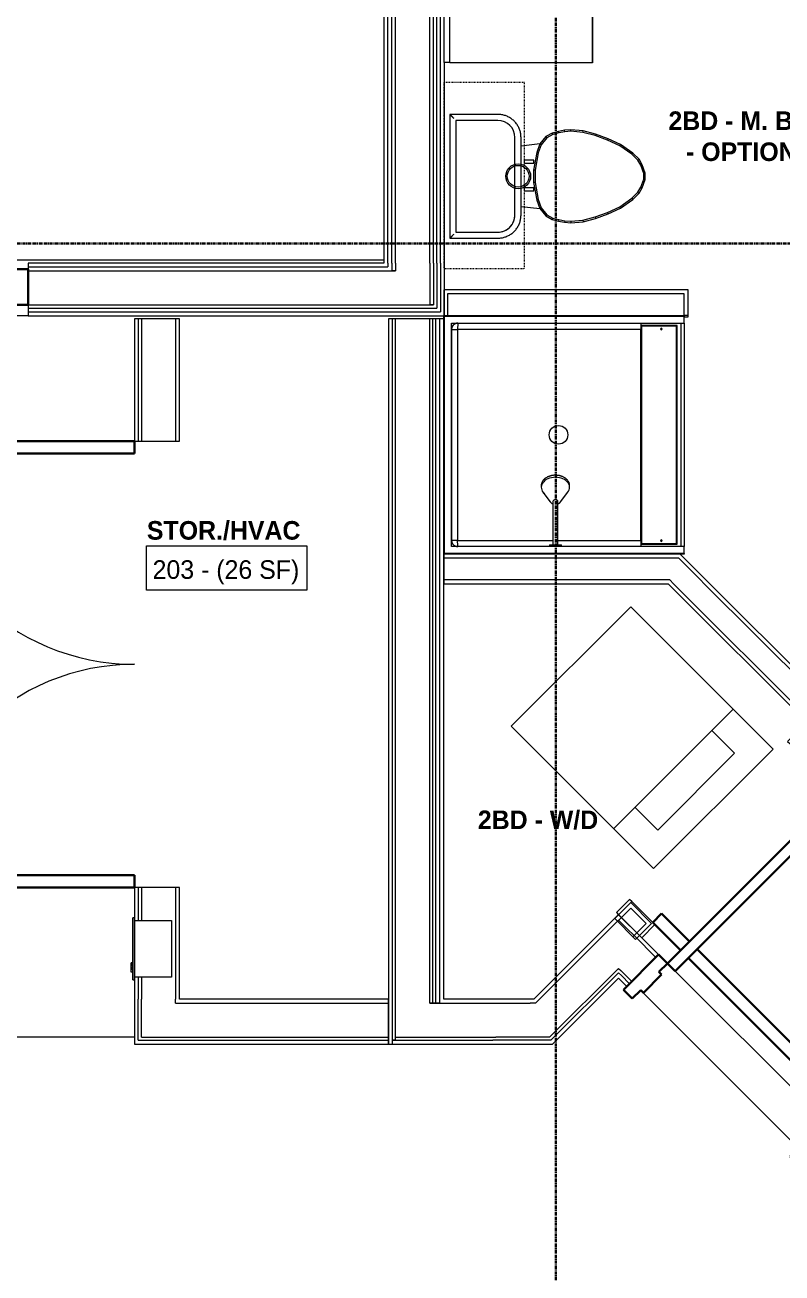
# Model space of a CAD drawing. Header units: inches. Extents: x -4093 to -1777, y 9773 to 12264.
# Drawn here: x -2585.8 to -2463.9, y 11681.2 to 11882.4 of the extents above; entities that cross this region are included whole.
import ezdxf

# ---------------------------------------------------------------- set-up
doc = ezdxf.new("R2010")
doc.units = ezdxf.units.IN
doc.header["$MEASUREMENT"] = 0
doc.linetypes.add('Dash', pattern=[0.25, 0.125, -0.125])
doc.linetypes.add('Grid Line 1_2_', pattern=[0.875, 0.5, -0.125, 0.125, -0.125])
for name, color, linetype, lineweight in [('0-1', 7, 'Continuous', 5), ('0-2', 7, 'Continuous', 9), ('0-3', 8, 'Continuous', 9), ('A-AREA-IDEN', 2, 'Continuous', 9), ('A-DOOR-1', 7, 'Continuous', 9), ('A-DOOR-2', 10, 'Continuous', 30), ('A-DOOR-FRAM-1', 10, 'Continuous', 30), ('A-FLOR-1', 7, 'Continuous', 9), ('A-FLOR-2', 192, 'Continuous', 9), ('A-WALL-1', 7, 'Continuous', 9), ('A-WALL-2', 250, 'Continuous', 18), ('E-FIRE-1', 7, 'Continuous', 9), ('I-WALL-1', 7, 'Continuous', 9), ('P-SANR-FIXT-1', 7, 'Continuous', 9), ('Q-CASE-1', 7, 'Continuous', 9), ('Q-CASE-2', 7, 'Dash', 9), ('S-GRID-1', 1, 'Grid Line 1_2_', 30)]:
    doc.layers.add(name, color=color, linetype=linetype, lineweight=lineweight)
doc.styles.add('Century Gothic', font='ufonts.com_century-gothic.ttf', dxfattribs={"height": 3})
doc.styles.add('Century Gothic_B', font='GOTHICB.TTF', dxfattribs={"height": 3})

# ---------------------------------------------------------------- blocks, each defined once
blk = doc.blocks.new('SWING - SINGLE - FLUSH - SWING - FLUSH - 3-0 x 6-8 - PASSAGE-V81-BACKGROUND - 2ND FLOOR')
at = {"layer": 'A-DOOR-1'}
for p, q in [((-18, 2.87), (-21, 2.87)), ((-21, 2.87), (-21, -2.38)), ((-18, -2.38), (-18, 2.87)), ((21, 2.87), (18, 2.87)), ((18, 2.87), (18, -2.38)), ((21, -2.38), (21, 2.87)), ((-21, -2.38), (-18, -2.38)), ((-18, -2.38), (-21, -2.38)), ((-21, -2.38), (-21, -2.88)), ((-21, -2.88), (-18, -2.88)), ((-18, -2.88), (-18, -2.38)), ((18, -2.38), (21, -2.38)), ((21, -2.38), (18, -2.38)), ((18, -2.38), (18, -2.88)), ((18, -2.88), (21, -2.88)), ((21, -2.88), (21, -2.38))]:
    blk.add_line(p, q, dxfattribs=at)
blk.add_arc((18, 2.37), 36.07, 93.1789, 180, dxfattribs=at)
at = {"layer": 'A-DOOR-2'}
for p, q in [((16, 10.48), (16, 38.39)), ((18, 38.39), (16, 38.39)), ((18, 10.48), (18, 38.39)), ((16, 2.37), (16, 8.73)), ((18, 2.37), (18, 8.73)), ((18, 2.37), (16, 2.37))]:
    blk.add_line(p, q, dxfattribs=at)
blk = doc.blocks.new('Toilet-Domestic-3D - Toilet-Domestic-3D-V44-BACKGROUND - 2ND FLOOR')
at = {"layer": 'P-SANR-FIXT-1'}
for p, q in [((-2.74, 11), (-3.74, 10)), ((-2.59, 10.8), (-3.55, 9.84)), ((-1.87, 11.5), (-2.74, 11)), ((-2.59, 10.8), (-2.74, 11)), ((-1.77, 11.27), (-2.59, 10.8)), ((-0.5, 12), (-1.87, 11.5)), ((-1.77, 11.27), (-1.87, 11.5)), ((-0.46, 11.75), (-1.77, 11.27)), ((-0.46, 11.75), (-0.5, 12)), ((0.5, 12), (-0.5, 12)), ((0.46, 11.75), (-0.46, 11.75)), ((0.46, 11.75), (0.5, 12)), ((1.77, 11.27), (0.46, 11.75)), ((1.87, 11.5), (0.5, 12)), ((1.77, 11.27), (1.87, 11.5)), ((2.59, 10.8), (1.77, 11.27)), ((2.74, 11), (1.87, 11.5)), ((2.59, 10.8), (2.74, 11)), ((3.55, 9.84), (2.59, 10.8)), ((3.74, 10), (2.74, 11)), ((-3.74, 10), (-5.13, 8)), ((-3.55, 9.84), (-4.91, 7.88)), ((-3.55, 9.84), (-3.74, 10)), ((3.55, 9.84), (3.74, 10)), ((4.91, 7.88), (3.55, 9.84)), ((5.13, 8), (3.74, 10)), ((-5.13, 8), (-6.06, 6)), ((-4.91, 7.88), (-5.83, 5.9)), ((-4.91, 7.88), (-5.13, 8)), ((4.91, 7.88), (5.13, 8)), ((5.83, 5.9), (4.91, 7.88)), ((6.06, 6), (5.13, 8)), ((-6.06, 6), (-6.79, 4)), ((-5.83, 5.9), (-6.55, 3.92)), ((-5.83, 5.9), (-6.06, 6)), ((5.83, 5.9), (6.06, 6)), ((6.55, 3.92), (5.83, 5.9)), ((6.79, 4), (6.06, 6)), ((-6.79, 4), (-7.33, 1.99)), ((-6.55, 3.92), (-7.08, 1.95)), ((-6.55, 3.92), (-6.79, 4)), ((6.55, 3.92), (6.79, 4)), ((7.08, 1.95), (6.55, 3.92)), ((7.33, 1.99), (6.79, 4)), ((-7.33, 1.99), (-7.5, 0)), ((-7.08, 1.95), (-7.33, 1.99)), ((-7.08, 1.95), (-7.25, 0)), ((7.08, 1.95), (7.33, 1.99)), ((7.25, 0), (7.08, 1.95)), ((7.5, 0), (7.33, 1.99)), ((-7.25, 0), (-7.5, 0)), ((-7.5, 0), (-7.41, -1)), ((-7.16, -0.96), (-7.41, -1)), ((-7.41, -1), (-7.24, -2)), ((-7.25, 0), (-7.16, -0.96)), ((-6.99, -1.95), (-7.24, -2)), ((-7.24, -2), (-6.97, -3)), ((-7.16, -0.96), (-6.99, -1.95)), ((-6.99, -1.95), (-6.73, -2.9)), ((6.73, -2.9), (6.99, -1.95)), ((6.97, -3), (7.24, -2)), ((6.99, -1.95), (7.16, -0.96)), ((6.99, -1.95), (7.24, -2)), ((7.16, -0.96), (7.25, 0)), ((7.16, -0.96), (7.41, -1)), ((7.24, -2), (7.41, -1)), ((7.25, 0), (7.5, 0)), ((7.41, -1), (7.5, 0)), ((-6.73, -2.9), (-6.97, -3)), ((-6.97, -3), (-6.4, -4)), ((-6.73, -2.9), (-6.21, -3.84)), ((-6.4, -4), (-6.21, -3.84)), ((-6.4, -4), (-5.21, -5)), ((-6.21, -3.84), (-5.08, -4.78)), ((5.08, -4.78), (6.21, -3.84)), ((5.21, -5), (6.4, -4)), ((6.21, -3.84), (6.73, -2.9)), ((6.21, -3.84), (6.4, -4)), ((6.4, -4), (6.97, -3)), ((6.73, -2.9), (6.97, -3)), ((-5.08, -4.78), (-5.21, -5)), ((-5.21, -5), (-4.86, -8.02)), ((-5.21, -5), (-3.84, -5.5)), ((-5.08, -4.78), (-3.77, -5.26)), ((-3.77, -5.26), (-3.84, -5.5)), ((-3.84, -5.5), (-1, -6)), ((-3.77, -5.26), (-0.98, -5.75)), ((-0.98, -5.75), (-1, -6)), ((-1, -6), (1, -6)), ((-0.98, -5.75), (0.98, -5.75)), ((0.98, -5.75), (3.77, -5.26)), ((0.98, -5.75), (1, -6)), ((1, -6), (3.84, -5.5)), ((3.77, -5.26), (5.08, -4.78)), ((3.77, -5.26), (3.84, -5.5)), ((3.84, -5.5), (5.21, -5)), ((4.86, -8.02), (5.21, -5)), ((5.08, -4.78), (5.21, -5)), ((6.25, -8.02), (-6.25, -8.02)), ((6.25, -9), (-6.25, -9)), ((6.25, -9), (-6.25, -9)), ((-9.98, -11.75), (-9.98, -19.48)), ((-9, -11.75), (-9, -18.5)), ((-9, -11.75), (-9, -18.5)), ((9, -18.5), (9, -11.75)), ((9, -18.5), (9, -11.75)), ((9.98, -19.48), (9.98, -11.75)), ((-9.98, -19.48), (-9.86, -19.36)), ((-9.98, -19.48), (9.98, -19.48)), ((-9, -18.5), (9, -18.5)), ((-9, -18.5), (9, -18.5)), ((9.86, -19.36), (9.98, -19.48))]:
    blk.add_line(p, q, dxfattribs=at)
at = {"layer": 'P-SANR-FIXT-1', "flags": 128}
for points in [[(-6.25, -8.02), (-6.4, -8.03), (-6.55, -8.03), (-6.7, -8.05), (-6.84, -8.07), (-6.99, -8.1), (-7.14, -8.13), (-7.28, -8.17), (-7.42, -8.21), (-7.56, -8.26), (-7.7, -8.32), (-7.84, -8.38), (-7.97, -8.44), (-8.1, -8.52), (-8.23, -8.59), (-8.35, -8.67), (-8.48, -8.76), (-8.59, -8.85), (-8.71, -8.95), (-8.82, -9.05), (-8.92, -9.15), (-9.03, -9.26), (-9.12, -9.38), (-9.22, -9.49), (-9.3, -9.61), (-9.39, -9.74), (-9.46, -9.86), (-9.54, -9.99), (-9.6, -10.13), (-9.67, -10.26), (-9.72, -10.4), (-9.78, -10.54), (-9.82, -10.68), (-9.86, -10.83), (-9.89, -10.97), (-9.92, -11.12), (-9.95, -11.26), (-9.96, -11.41), (-9.97, -11.56), (-9.98, -11.71), (-9.98, -11.75)], [(9.98, -11.75), (9.97, -11.6), (9.97, -11.45), (9.95, -11.3), (9.93, -11.16), (9.9, -11.01), (9.87, -10.86), (9.83, -10.72), (9.79, -10.58), (9.74, -10.44), (9.68, -10.3), (9.62, -10.16), (9.56, -10.03), (9.48, -9.9), (9.41, -9.77), (9.33, -9.65), (9.24, -9.52), (9.15, -9.41), (9.05, -9.29), (8.95, -9.18), (8.85, -9.08), (8.74, -8.97), (8.62, -8.88), (8.51, -8.78), (8.39, -8.7), (8.26, -8.61), (8.14, -8.54), (8.01, -8.46), (7.87, -8.4), (7.74, -8.33), (7.6, -8.28), (7.46, -8.22), (7.32, -8.18), (7.17, -8.14), (7.03, -8.11), (6.88, -8.08), (6.74, -8.05), (6.59, -8.04), (6.44, -8.03), (6.29, -8.02), (6.25, -8.02)]]:
    blk.add_lwpolyline(points, dxfattribs=at)
at = {"layer": 'P-SANR-FIXT-1'}
for radius in [2, 1.75]:
    blk.add_circle((0, -8.48), radius, dxfattribs=at)
for centre, start, end in [((-6.25, -11.75), 90, 180), ((-6.25, -11.75), 90, 180), ((6.25, -11.75), 0, 90), ((6.25, -11.75), 360, 90)]:
    blk.add_arc(centre, 2.75, start, end, dxfattribs=at)
for points in [[(-9.98, -19.48), (-9.98, -19.48), (-9.98, -19.48), (-9.98, -19.48)], [(9.98, -19.48), (9.98, -19.48), (9.98, -19.48), (9.98, -19.48)]]:
    blk.add_open_spline(points, degree=3, dxfattribs=at)
for points, knots in [([(-9.86, -19.36), (-9.86, -19.36), (-9.85, -19.35), (-9.82, -19.32), (-9.8, -19.3), (-9.78, -19.28), (-9.75, -19.25), (-9.71, -19.21), (-9.66, -19.16), (-9.6, -19.1), (-9.55, -19.05), (-9.47, -18.97), (-9.41, -18.91), (-9.37, -18.87)], [0, 0, 0, 0, 0.166667, 0.25, 0.291667, 0.333333, 0.416667, 0.5, 0.583333, 0.666667, 0.75, 0.833333, 1, 1, 1, 1]), ([(9.37, -18.87), (9.41, -18.91), (9.47, -18.97), (9.55, -19.05), (9.6, -19.1), (9.66, -19.16), (9.71, -19.21), (9.75, -19.25), (9.78, -19.28), (9.8, -19.3), (9.82, -19.32), (9.85, -19.35), (9.86, -19.36), (9.86, -19.36)], [-1, -1, -1, -1, -0.833333, -0.75, -0.666667, -0.583333, -0.5, -0.416667, -0.333333, -0.291667, -0.25, -0.166667, 0, 0, 0, 0])]:
    blk.add_open_spline(points, degree=3, knots=knots, dxfattribs=at)
blk = doc.blocks.new('Bath Vanity - Bath Vanity 60_-V45-BACKGROUND - 2ND FLOOR')
at = {"layer": 'Q-CASE-1'}
for p, q in [((-29.26, -1), (-29.26, -24)), ((-29.26, -24), (30.74, -24))]:
    blk.add_line(p, q, dxfattribs=at)
blk = doc.blocks.new('BATHROOM MIRROR - BATHROOM MIRROR  60_-3809435-BACKGROUND - 2ND FLOOR')
at = {"layer": 'Q-CASE-1'}
for p, q in [((30.74, 24), (-29.26, 24)), ((-29.26, 23), (-29.26, 24)), ((-29.26, 23), (30.74, 23)), ((30.74, 24), (30.74, 23))]:
    blk.add_line(p, q, dxfattribs=at)
blk = doc.blocks.new('300 Series Wall Hung Cabinet_326 - 30_-2909952-BACKGROUND - 2ND FLOOR')
at = {"layer": 'Q-CASE-1'}
for p, q in [((-2.5, -13.19), (-2.01, -13.19)), ((-2.5, -13.19), (-2.5, -14.69)), ((-2.01, -14.69), (-2.01, -13.19)), ((2, -13.19), (2.49, -13.19)), ((2, -13.19), (2, -14.69)), ((2.49, -14.69), (2.49, -13.19)), ((-2.5, -14.69), (-2.01, -14.69)), ((2, -14.69), (2.49, -14.69))]:
    blk.add_line(p, q, dxfattribs=at)
at = {"layer": 'Q-CASE-2'}
for p, q in [((15, -0.19), (-15, -0.19)), ((-15, -0.19), (-15, -13.19)), ((15, -13.19), (15, -0.19)), ((-15, -13.19), (15, -13.19))]:
    blk.add_line(p, q, dxfattribs=at)
blk = doc.blocks.new('Stacked Washer and Dryer - 26_x25_ - Private-3627842-BACKGROUND - 2ND FLOOR')
at = {"layer": 'P-SANR-FIXT-1'}
for p, q in [((0, 13.625), (32.4375, 13.625)), ((0, 13.625), (0, -13.625)), ((23.34375, -13.625), (23.34375, 13.625)), ((32.4375, 13.625), (32.4375, -13.625)), ((28.53125, 8.75), (23.34375, 8.75)), ((28.53125, -8.75), (28.53125, 8.75)), ((23.34375, -8.75), (28.53125, -8.75)), ((32.4375, -13.625), (0, -13.625))]:
    blk.add_line(p, q, dxfattribs=at)
blk = doc.blocks.new('The Shower - The Shower-4476144-BACKGROUND - 2ND FLOOR')
at = {"layer": 'P-SANR-FIXT-1'}
for p, q in [((0, 39.25), (0.12, 39.25)), ((0, 0.5), (0, 39.25)), ((1.25, 39.25), (0.12, 39.25)), ((0.12, 0.62), (0.12, 39.25)), ((1.25, 39.25), (37.25, 39.25)), ((1.25, 38.75), (1.25, 39.25)), ((1.25, 1.75), (1.25, 39.25)), ((37.25, 38.75), (1.25, 38.75)), ((37.25, 39.25), (37.25, 38.75)), ((38.38, 39.25), (37.25, 39.25)), ((37.25, 39.25), (37.25, 19.48)), ((38.38, 39.25), (38.5, 39.25)), ((38.38, 39.25), (38.38, 0.62)), ((38.5, 39.25), (38.5, 0.5)), ((1.62, 38.13), (1.62, 32.27)), ((36.88, 38.13), (1.62, 38.13)), ((36.75, 38), (1.75, 38)), ((1.75, 38), (1.75, 32.38)), ((36.75, 32.38), (36.75, 38)), ((36.88, 32.27), (36.88, 38.13)), ((1.75, 32.38), (36.75, 32.38)), ((2.2, 2.75), (2.2, 32.27)), ((36.3, 32.27), (2.2, 32.27)), ((36.3, 18.89), (36.3, 32.27)), ((36.3, 2.75), (36.3, 18.11)), ((37.25, 17.52), (37.25, 1.75)), ((1.28, 2.51), (1.3, 2.43)), ((1.37, 2.28), (1.38, 2.26)), ((1.4, 2.23), (1.42, 2.2)), ((1.51, 2.08), (1.58, 2.01)), ((2.25, 2.7), (36.25, 2.7)), ((36.92, 2.01), (36.99, 2.08)), ((37.08, 2.2), (37.1, 2.23)), ((37.12, 2.26), (37.13, 2.28)), ((37.2, 2.43), (37.22, 2.51)), ((38.5, 0.5), (0, 0.5)), ((38.38, 0.62), (0.12, 0.62)), ((37.25, 1.75), (1.25, 1.75)), ((1.7, 1.92), (1.73, 1.9)), ((1.93, 1.8), (2.01, 1.78)), ((2.25, 1.75), (2.25, 1.77)), ((2.25, 1.77), (36.25, 1.77)), ((36.25, 1.75), (36.25, 1.77)), ((36.49, 1.78), (36.57, 1.8)), ((36.77, 1.9), (36.8, 1.92))]:
    blk.add_line(p, q, dxfattribs=at)
blk.add_circle((19.25, 19), 1.5, dxfattribs=at)
for centre, radius, start, end in [((2.2, 35.56), 0.125, 0, 180), ((2.2, 35.56), 0.125, 180, 0), ((36.3, 35.56), 0.125, 0, 180), ((36.3, 35.56), 0.125, 180, 0), ((2.25, 2.75), 1, 180, 270), ((36.25, 2.75), 1, 270, 0)]:
    blk.add_arc(centre, radius, start, end, dxfattribs=at)
for centre, major_axis, start_param, end_param in [((2.2, 32.28), (-0.95, 0), 0, 1.570796), ((36.3, 32.28), (0.95, 0), 4.712389, 6.283185)]:
    blk.add_ellipse(centre, major_axis=major_axis, ratio=0.019505, start_param=start_param, end_param=end_param, dxfattribs=at)
for points, knots in [([(1.25, 2.77), (1.25, 2.77), (1.27, 2.76), (1.4, 2.76), (1.64, 2.75), (1.95, 2.75), (2.12, 2.75), (2.2, 2.75)], [-1, -1, -1, -1, -0.833333, -0.666667, -0.333333, -0.166667, 0, 0, 0, 0]), ([(1.25, 2.77), (1.25, 2.7), (1.26, 2.57), (1.34, 2.32), (1.52, 2.04), (1.8, 1.86), (2.05, 1.78), (2.18, 1.77), (2.25, 1.77)], [-1, -1, -1, -1, -0.875, -0.75, -0.5, -0.25, -0.125, 0, 0, 0, 0]), ([(1.59, 2), (1.54, 2.04), (1.47, 2.12), (1.41, 2.21), (1.38, 2.25)], [0.4611793, 0.4611793, 0.4611793, 0.4611793, 0.5714286, 0.6665731, 0.6665731, 0.6665731, 0.6665731]), ([(2.2, 2.75), (2.2, 2.74), (2.2, 2.74), (2.2, 2.73), (2.21, 2.72), (2.21, 2.72), (2.22, 2.71), (2.23, 2.71), (2.24, 2.7), (2.24, 2.7), (2.25, 2.7), (2.25, 2.7)], [-1, -1, -1, -1, -0.833333, -0.75, -0.666667, -0.583333, -0.416667, -0.291667, -0.208333, -0.083333, 0, 0, 0, 0]), ([(36.25, 1.77), (36.32, 1.77), (36.45, 1.78), (36.7, 1.86), (36.98, 2.04), (37.16, 2.32), (37.24, 2.57), (37.25, 2.7), (37.25, 2.77)], [-1, -1, -1, -1, -0.875, -0.75, -0.5, -0.25, -0.125, 0, 0, 0, 0]), ([(36.25, 2.7), (36.26, 2.7), (36.26, 2.7), (36.27, 2.7), (36.28, 2.71), (36.28, 2.71), (36.29, 2.72), (36.29, 2.73), (36.3, 2.74), (36.3, 2.74), (36.3, 2.75), (36.3, 2.75)], [-1, -1, -1, -1, -0.833333, -0.75, -0.666667, -0.583333, -0.416667, -0.291667, -0.208333, -0.083333, 0, 0, 0, 0]), ([(36.25, 1.8), (36.25, 1.82), (36.25, 1.91), (36.25, 2.14), (36.25, 2.45), (36.25, 2.62), (36.25, 2.7)], [-0.8333333, -0.8333333, -0.8333333, -0.8333333, -0.6666667, -0.3333333, -0.1666667, 0, 0, 0, 0]), ([(37.01, 2.1), (36.97, 2.05), (36.89, 1.97), (36.79, 1.91), (36.75, 1.88)], [0.4475924, 0.4475924, 0.4475924, 0.4475924, 0.5714286, 0.6665731, 0.6665731, 0.6665731, 0.6665731]), ([(37.19, 2.42), (37.18, 2.38), (37.16, 2.33), (37.13, 2.27), (37.12, 2.25)], [0.2174647, 0.2174647, 0.2174647, 0.2174647, 0.2857143, 0.3333068, 0.3333068, 0.3333068, 0.3333068]), ([(2.25, 1.75), (2.17, 1.75), (2.03, 1.77), (1.86, 1.82), (1.77, 1.87), (1.75, 1.88)], [0, 0, 0, 0, 0.1428571, 0.2857143, 0.3333068, 0.3333068, 0.3333068, 0.3333068]), ([(36.75, 1.88), (36.7, 1.85), (36.59, 1.8), (36.42, 1.76), (36.31, 1.75), (36.25, 1.75)], [0.6666667, 0.6666667, 0.6666667, 0.6666667, 0.7857143, 0.8928571, 1, 1, 1, 1])]:
    blk.add_open_spline(points, degree=3, knots=knots, dxfattribs=at)
for points in [[(1.25, 2.71), (1.25, 2.72), (1.25, 2.74), (1.25, 2.75)], [(1.38, 2.25), (1.37, 2.27), (1.36, 2.3), (1.35, 2.32)], [(2.25, 1.8), (2.25, 1.82), (2.25, 1.88), (2.25, 2.03), (2.25, 2.22), (2.25, 2.45), (2.25, 2.62), (2.25, 2.7)], [(37.25, 2.77), (37.25, 2.77), (37.23, 2.76), (37.13, 2.76), (36.98, 2.76), (36.78, 2.75), (36.55, 2.75), (36.38, 2.75), (36.3, 2.75)], [(37.12, 2.25), (37.09, 2.21), (37.07, 2.18), (37.04, 2.14)], [(37.25, 2.75), (37.25, 2.72), (37.25, 2.7), (37.25, 2.67)], [(1.75, 1.88), (1.71, 1.91), (1.67, 1.94), (1.63, 1.97)]]:
    blk.add_open_spline(points, degree=3, dxfattribs=at)
blk = doc.blocks.new('Shower Head - Shower Head-3265626-BACKGROUND - 2ND FLOOR')
at = {"layer": 'P-SANR-FIXT-1'}
for p, q in [((-0.98, 0), (-0.98, -0.26)), ((-0.98, 0), (0.98, 0)), ((0.98, -0.26), (-0.98, -0.26)), ((-0.39, -0.26), (-0.39, -1)), ((0.39, -1), (0.39, -0.26)), ((0.98, -0.26), (0.98, 0)), ((-0.39, -6.01), (-0.39, -7.27)), ((0.39, -7.27), (0.39, -6.01)), ((-0.84, -7.19), (-2.02, -8.78)), ((2.02, -8.78), (0.84, -7.19)), ((-2.28, -9.54), (-2.28, -9.81)), ((2.28, -9.81), (2.28, -9.54))]:
    blk.add_line(p, q, dxfattribs=at)
at = {"layer": 'P-SANR-FIXT-1', "flags": 128}
for points in [[(-0.39, -1), (-0.39, -1.29), (-0.39, -1.57), (-0.39, -1.85), (-0.39, -2.13), (-0.39, -2.41), (-0.39, -2.69), (-0.39, -2.96), (-0.39, -3.23), (-0.39, -3.5), (-0.39, -3.76), (-0.39, -4.02), (-0.39, -4.27), (-0.39, -4.52), (-0.39, -4.77), (-0.39, -5), (-0.39, -5.23), (-0.39, -5.46), (-0.39, -5.67), (-0.39, -5.88), (-0.39, -6.01)], [(0.39, -6.01), (0.39, -5.81), (0.39, -5.6), (0.39, -5.38), (0.39, -5.15), (0.39, -4.92), (0.39, -4.68), (0.39, -4.43), (0.39, -4.18), (0.39, -3.93), (0.39, -3.67), (0.39, -3.4), (0.39, -3.13), (0.39, -2.86), (0.39, -2.59), (0.39, -2.31), (0.39, -2.03), (0.39, -1.75), (0.39, -1.46), (0.39, -1.18), (0.39, -1)], [(-0.39, -6.87), (-0.43, -6.88), (-0.46, -6.9), (-0.49, -6.91), (-0.52, -6.93), (-0.55, -6.94), (-0.58, -6.96), (-0.61, -6.98), (-0.64, -7), (-0.67, -7.03), (-0.7, -7.05), (-0.73, -7.07), (-0.76, -7.1), (-0.78, -7.13), (-0.81, -7.16), (-0.83, -7.19), (-0.84, -7.19)], [(0.84, -7.19), (0.81, -7.16), (0.79, -7.13), (0.76, -7.1), (0.73, -7.08), (0.7, -7.05), (0.68, -7.03), (0.65, -7.01), (0.62, -6.98), (0.59, -6.97), (0.56, -6.95), (0.53, -6.93), (0.49, -6.91), (0.46, -6.9), (0.43, -6.89), (0.4, -6.87)], [(-2.28, -9.81), (-2.28, -9.88), (-2.28, -9.95), (-2.27, -10.02), (-2.25, -10.09), (-2.24, -10.16), (-2.21, -10.23), (-2.19, -10.3), (-2.16, -10.36), (-2.13, -10.43), (-2.09, -10.49), (-2.05, -10.55), (-2.01, -10.61), (-1.97, -10.67), (-1.92, -10.73), (-1.86, -10.79), (-1.81, -10.84), (-1.75, -10.89), (-1.69, -10.94), (-1.63, -10.99), (-1.57, -11.04), (-1.5, -11.08), (-1.43, -11.12), (-1.36, -11.16), (-1.28, -11.2), (-1.21, -11.24), (-1.13, -11.27), (-1.05, -11.3), (-0.97, -11.33), (-0.89, -11.36), (-0.81, -11.38), (-0.72, -11.4), (-0.64, -11.42), (-0.55, -11.44), (-0.47, -11.45), (-0.38, -11.46), (-0.29, -11.47), (-0.2, -11.48), (-0.11, -11.49), (-0.02, -11.49), (0, -11.49)], [(0, -11.49), (0.09, -11.49), (0.18, -11.48), (0.27, -11.48), (0.35, -11.47), (0.44, -11.46), (0.53, -11.44), (0.62, -11.43), (0.7, -11.41), (0.79, -11.39), (0.87, -11.36), (0.95, -11.34), (1.03, -11.31), (1.11, -11.28), (1.19, -11.25), (1.26, -11.21), (1.34, -11.17), (1.41, -11.13), (1.48, -11.09), (1.55, -11.05), (1.61, -11), (1.68, -10.95), (1.74, -10.9), (1.8, -10.85), (1.85, -10.8), (1.9, -10.74), (1.95, -10.69), (2, -10.63), (2.04, -10.57), (2.08, -10.51), (2.12, -10.44), (2.15, -10.38), (2.18, -10.31), (2.21, -10.25), (2.23, -10.18), (2.25, -10.11), (2.26, -10.04), (2.27, -9.97), (2.28, -9.9), (2.28, -9.83), (2.28, -9.81)]]:
    blk.add_lwpolyline(points, dxfattribs=at)
at = {"layer": 'P-SANR-FIXT-1'}
for centre, major_axis, start_param, end_param in [((0, -7.27), (0.394, 0), 3.141593, 4.712389), ((0, -7.27), (-0.394, 0), 1.570796, 3.141593), ((0, -9.54), (2.28, 0), 2.468394, 4.712389), ((0, -9.54), (-2.28, 0), 1.570796, 3.814791)]:
    blk.add_ellipse(centre, major_axis=major_axis, ratio=0.707107, start_param=start_param, end_param=end_param, dxfattribs=at)
blk = doc.blocks.new('CTR - 1st Phase - Unit Layouts_rvt-1-BACKGROUND - 2ND FLOOR')
at = {"layer": 'A-FLOR-1'}
for p, q in [((-2494.37, 11936.36), (-2494.37, 11876.36)), ((-2481.09, 11729.9), (-2456.87, 11705.68))]:
    blk.add_line(p, q, dxfattribs=at)
at = {"layer": 'A-WALL-1'}
for p, q in [((-2479, 11839.74), (-2518.37, 11839.74)), ((-2518.37, 11839.74), (-2518.37, 11839.11)), ((-2518.37, 11839.11), (-2518.37, 11835.61)), ((-2479, 11839.11), (-2479, 11839.74)), ((-2479, 11835.61), (-2479, 11839.11)), ((-2479.62, 11835.36), (-2479, 11835.36)), ((-2479, 11835.36), (-2479, 11835.61)), ((-2518.37, 11797.11), (-2518.37, 11792.36)), ((-2479.62, 11796.49), (-2480.25, 11797.11)), ((-2475.5, 11792.36), (-2479.62, 11796.49)), ((-2518.37, 11792.36), (-2482.22, 11792.36)), ((-2482.22, 11792.36), (-2459.51, 11769.66)), ((-2456.15, 11773.02), (-2475.5, 11792.36)), ((-2488.24, 11740.94), (-2490.81, 11738.36)), ((-2484.88, 11737.58), (-2488.24, 11740.94)), ((-2490.81, 11738.36), (-2487.45, 11735)), ((-2487.45, 11735), (-2484.88, 11737.58))]:
    blk.add_line(p, q, dxfattribs=at)
at = {"layer": 'A-WALL-2'}
for p, q in [((-2517.75, 11839.11), (-2517.75, 11835.61)), ((-2479.62, 11839.11), (-2517.75, 11839.11)), ((-2479.62, 11835.61), (-2479.62, 11839.11)), ((-2479, 11835.61), (-2479.62, 11835.61)), ((-2479, 11835.61), (-2479.62, 11835.61)), ((-2480.51, 11796.49), (-2518.37, 11796.49)), ((-2480.51, 11796.49), (-2477.01, 11792.99)), ((-2481.96, 11792.99), (-2518.37, 11792.99)), ((-2481.96, 11792.99), (-2481.33, 11792.36)), ((-2481.33, 11792.36), (-2459.07, 11770.1)), ((-2477.01, 11792.99), (-2476.38, 11792.36)), ((-2476.38, 11792.36), (-2456.6, 11772.58)), ((-2488.24, 11740.05), (-2490.37, 11737.92)), ((-2487, 11738.82), (-2488.24, 11740.05)), ((-2485.76, 11737.58), (-2487, 11738.82)), ((-2487.89, 11735.45), (-2485.76, 11737.58))]:
    blk.add_line(p, q, dxfattribs=at)
at = {"layer": '0-2'}
for name, p, rotation in [('BATHROOM MIRROR - BATHROOM MIRROR  60_-3809435-BACKGROUND - 2ND FLOOR', (-2494.37, 11905.63), 89.9999999998923), ('Bath Vanity - Bath Vanity 60_-V45-BACKGROUND - 2ND FLOOR', (-2518.37, 11905.63), 89.99999999981439), ('300 Series Wall Hung Cabinet_326 - 30_-2909952-BACKGROUND - 2ND FLOOR', (-2518.56, 11858.18), 89.99999999985651), ('Toilet-Domestic-3D - Toilet-Domestic-3D-V44-BACKGROUND - 2ND FLOOR', (-2497.89, 11858.05), 269.9999999997186), ('The Shower - The Shower-4476144-BACKGROUND - 2ND FLOOR', (-2518.87, 11835.61), 270.0000000000803), ('Shower Head - Shower Head-3265626-BACKGROUND - 2ND FLOOR', (-2500.37, 11798.36), 180), ('Stacked Washer and Dryer - 26_x25_ - Private-3627842-BACKGROUND - 2ND FLOOR', (-2497.87, 11779), 314.9999999999662), ('SWING - SINGLE - FLUSH - SWING - FLUSH - 3-0 x 6-8 - PASSAGE-V81-BACKGROUND - 2ND FLOOR', (-2473.65, 11752.16), 225.0000000000285)]:
    blk.add_blockref(name, p, dxfattribs=dict(at, rotation=rotation))
blk = doc.blocks.new('HOLLOW METAL - DOUBLE - HM - METAL LEAF - 20 MIN_ - 6-0 x 6-8-2194248-BACKGROUND - 2ND FLOOR')
at = {"layer": 'A-DOOR-1'}
for centre, start, end in [((-36, 3.625), 360, 90), ((36, 3.625), 90, 180)]:
    blk.add_arc(centre, 36, start, end, dxfattribs=at)
at = {"layer": 'A-DOOR-2'}
for p, q in [((-36, 3.625), (-36, 39.625)), ((-36, 39.625), (-34, 39.625)), ((-34, 39.625), (-34, 3.625)), ((36, 39.625), (34, 39.625)), ((34, 39.625), (34, 3.625)), ((36, 3.625), (36, 39.625)), ((-34, 3.625), (-36, 3.625)), ((34, 3.625), (36, 3.625))]:
    blk.add_line(p, q, dxfattribs=at)
blk = doc.blocks.new('104416 - Fire Extinguishers - Wall - Class A - Light - 2A-2205533-BACKGROUND - 2ND FLOOR')
at = {"layer": 'E-FIRE-1'}
for p, q in [((14.41, 4.13), (14.44, 4.13)), ((14.41, 3.88), (14.41, 4.13)), ((14.44, 4.13), (14.84, 4.13)), ((14.44, 3.88), (14.44, 4.13)), ((14.84, 4.13), (15.03, 4.13)), ((14.84, 3.88), (14.84, 4.13)), ((15.03, 4.13), (15.11, 4.13)), ((15.03, 3.88), (15.03, 4.13)), ((15.11, 4.13), (15.24, 4.13)), ((15.11, 3.88), (15.11, 4.13)), ((15.24, 4.13), (15.51, 4.13)), ((15.24, 3.88), (15.24, 4.13)), ((15.51, 4.13), (15.73, 4.13)), ((15.51, 3.88), (15.51, 4.13)), ((15.73, 4.13), (15.87, 4.13)), ((15.73, 3.88), (15.73, 4.13)), ((15.87, 4.13), (15.91, 4.13)), ((15.87, 3.88), (15.87, 4.13)), ((15.91, 4.13), (15.94, 4.13)), ((15.91, 3.88), (15.91, 4.13)), ((15.94, 3.88), (15.94, 4.13)), ((13.19, 3.88), (13.19, 3.62)), ((23.19, 3.88), (13.19, 3.88)), ((13.19, 3.88), (23.19, 3.88)), ((13.19, 3.88), (13.19, 3.62)), ((23.19, 3.62), (13.19, 3.62)), ((13.63, -2.37), (13.63, 3.62)), ((22.75, 3.62), (22.75, -2.37)), ((23.19, 3.62), (23.19, 3.88)), ((23.19, 3.62), (23.19, 3.88)), ((22.75, -2.37), (13.63, -2.37))]:
    blk.add_line(p, q, dxfattribs=at)
blk = doc.blocks.new('HOLLOW METAL - UNIT DOOR-2191977-BACKGROUND - 2ND FLOOR')
at = {"layer": 'A-DOOR-1'}
blk.add_arc((18, -3.875), 36, 180, 270, dxfattribs=at)
at = {"layer": 'A-DOOR-2'}
for p, q in [((16.25, -3.875), (18, -3.875)), ((16.25, -39.875), (16.25, -3.875)), ((18, -3.875), (18, -39.875)), ((18, -39.875), (16.25, -39.875))]:
    blk.add_line(p, q, dxfattribs=at)
at = {"layer": 'A-DOOR-FRAM-1'}
for p, q in [((-20, 4.125), (-18, 4.125)), ((-20, -3.875), (-20, 4.125)), ((-18, 4.125), (-18, 2.1875)), ((18, 4.125), (20, 4.125)), ((18, 2.1875), (18, 4.125)), ((20, 4.125), (20, -3.875)), ((-18, 2.1875), (-17.375, 2.1875)), ((-17.375, 2.1875), (-17.375, -1.9375)), ((17.375, 2.1875), (18, 2.1875)), ((17.375, -1.9375), (17.375, 2.1875)), ((-18, -1.9375), (-18, -3.875)), ((-17.375, -1.9375), (-18, -1.9375)), ((18, -1.9375), (17.375, -1.9375)), ((18, -3.875), (18, -1.9375)), ((-18, -3.875), (-20, -3.875)), ((20, -3.875), (18, -3.875))]:
    blk.add_line(p, q, dxfattribs=at)
blk = doc.blocks.new('CTR - 1st Phase - Common Walls_rvt-1-BACKGROUND - 2ND FLOOR')
at = {"layer": 'A-WALL-2'}
for p, q in [((-2567.57, 11835.07), (-2567.57, 11815.36)), ((-2567.07, 11835.07), (-2567.07, 11815.36)), ((-2561.57, 11835.07), (-2561.57, 11815.36)), ((-2526.62, 11725.36), (-2526.62, 11835.07)), ((-2526.12, 11725.36), (-2526.12, 11835.07)), ((-2520.62, 11725.36), (-2520.62, 11835.07)), ((-2520.12, 11725.36), (-2520.12, 11835.07)), ((-2519.62, 11725.36), (-2519.62, 11835.07)), ((-2519, 11725.36), (-2519, 11835.07)), ((-2567.57, 11743.36), (-2567.57, 11738.05)), ((-2567.07, 11743.36), (-2567.07, 11738.05)), ((-2561.57, 11743.36), (-2561.57, 11725.36)), ((-2503.57, 11724.74), (-2490.19, 11738.12)), ((-2490.19, 11738.12), (-2486.3, 11734.23)), ((-2486.3, 11734.23), (-2485.51, 11733.44)), ((-2485.51, 11733.44), (-2484.18, 11732.11)), ((-2501.3, 11719.24), (-2490.19, 11730.34)), ((-2501.09, 11718.74), (-2490.19, 11729.64)), ((-2490.19, 11730.34), (-2489.84, 11729.99)), ((-2490.19, 11729.64), (-2489.75, 11729.19)), ((-2489.84, 11729.99), (-2489.4, 11729.55)), ((-2567.57, 11728.93), (-2567.57, 11725.36)), ((-2567.07, 11728.93), (-2567.07, 11725.36)), ((-2489.75, 11729.19), (-2488.43, 11727.87)), ((-2489.4, 11729.55), (-2488.07, 11728.22)), ((-2567.57, 11719.24), (-2567.57, 11725.36)), ((-2567.07, 11724.74), (-2567.07, 11725.36)), ((-2567.07, 11719.24), (-2567.07, 11724.74)), ((-2561.57, 11724.74), (-2561.57, 11725.36)), ((-2561.57, 11724.74), (-2527.25, 11724.74)), ((-2526.62, 11718.74), (-2526.62, 11725.36)), ((-2526.12, 11724.74), (-2526.12, 11725.36)), ((-2526.12, 11719.24), (-2526.12, 11724.74)), ((-2520.62, 11724.74), (-2520.62, 11725.36)), ((-2520.12, 11724.74), (-2520.62, 11724.74)), ((-2520.62, 11724.74), (-2520.12, 11724.74)), ((-2520.12, 11724.74), (-2520.12, 11725.36)), ((-2519.62, 11724.74), (-2520.12, 11724.74)), ((-2520.12, 11724.74), (-2519.62, 11724.74)), ((-2519.62, 11724.74), (-2519.62, 11725.36)), ((-2519, 11724.74), (-2519.62, 11724.74)), ((-2519.62, 11724.74), (-2519, 11724.74)), ((-2519, 11724.74), (-2519, 11725.36)), ((-2519, 11724.74), (-2504.46, 11724.74)), ((-2503.57, 11724.74), (-2504.46, 11724.74)), ((-2567.57, 11718.74), (-2567.57, 11719.24)), ((-2567.57, 11718.74), (-2527.25, 11718.74)), ((-2567.07, 11719.24), (-2527.25, 11719.24)), ((-2526.62, 11718.11), (-2526.62, 11718.74)), ((-2526.12, 11718.74), (-2526.62, 11718.74)), ((-2526.62, 11718.74), (-2526.12, 11718.74)), ((-2526.12, 11718.74), (-2526.12, 11719.24)), ((-2526.12, 11719.24), (-2509.96, 11719.24)), ((-2526.12, 11718.74), (-2510.46, 11718.74)), ((-2501.8, 11718.74), (-2510.46, 11718.74)), ((-2509.07, 11719.24), (-2509.96, 11719.24)), ((-2501.3, 11719.24), (-2509.07, 11719.24)), ((-2501.09, 11718.74), (-2501.8, 11718.74))]:
    blk.add_line(p, q, dxfattribs=at)
at = {"layer": 'I-WALL-1'}
for p, q in [((-2560.95, 11835.07), (-2568.2, 11835.07)), ((-2568.2, 11835.07), (-2568.2, 11815.36)), ((-2560.95, 11815.36), (-2560.95, 11835.07)), ((-2527.25, 11835.07), (-2527.25, 11725.36)), ((-2518.37, 11835.07), (-2527.25, 11835.07)), ((-2568.2, 11815.36), (-2560.95, 11815.36)), ((-2518.37, 11725.36), (-2518.37, 11797.11)), ((-2560.95, 11743.36), (-2568.2, 11743.36)), ((-2568.2, 11743.36), (-2568.2, 11738.49)), ((-2560.95, 11725.36), (-2560.95, 11743.36)), ((-2490.19, 11739), (-2503.83, 11725.36)), ((-2489.75, 11738.56), (-2490.19, 11739)), ((-2485.07, 11733.88), (-2489.75, 11738.56)), ((-2483.74, 11732.55), (-2485.07, 11733.88)), ((-2568.2, 11728.49), (-2568.2, 11725.36)), ((-2500.83, 11718.11), (-2490.19, 11728.75)), ((-2490.19, 11728.75), (-2488.87, 11727.43)), ((-2568.2, 11725.36), (-2568.2, 11718.74)), ((-2527.25, 11725.36), (-2560.95, 11725.36)), ((-2527.25, 11718.11), (-2527.25, 11725.36)), ((-2527.25, 11725.36), (-2527.25, 11718.11)), ((-2503.83, 11725.36), (-2518.37, 11725.36)), ((-2568.2, 11718.74), (-2568.2, 11718.11)), ((-2568.2, 11718.11), (-2527.25, 11718.11)), ((-2527.25, 11718.11), (-2526.62, 11718.11)), ((-2526.62, 11718.11), (-2511.08, 11718.11)), ((-2511.08, 11718.11), (-2501.71, 11718.11)), ((-2501.71, 11718.11), (-2500.83, 11718.11))]:
    blk.add_line(p, q, dxfattribs=at)
at = {"layer": '0-3'}
for name, p, rotation in [('HOLLOW METAL - DOUBLE - HM - METAL LEAF - 20 MIN_ - 6-0 x 6-8-2194248-BACKGROUND - 2ND FLOOR', (-2564.57, 11779.36), 89.99999999999118), ('HOLLOW METAL - UNIT DOOR-2191977-BACKGROUND - 2ND FLOOR', (-2472.34, 11715.67), 135.0000000000027), ('104416 - Fire Extinguishers - Wall - Class A - Light - 2A-2205533-BACKGROUND - 2ND FLOOR', (-2564.57, 11715.3), 89.99999999999118)]:
    blk.add_blockref(name, p, dxfattribs=dict(at, rotation=rotation))
blk = doc.blocks.new('HOLLOW METAL - STAIR DOOR 3-0 x 7-0-2682974-BACKGROUND - 2ND FLOOR')
at = {"layer": 'A-DOOR-1'}
blk.add_arc((18, -3.5), 36, 180, 270, dxfattribs=at)
at = {"layer": 'A-DOOR-2'}
for p, q in [((16.25, -3.5), (18, -3.5)), ((16.25, -39.5), (16.25, -3.5)), ((18, -3.5), (18, -39.5)), ((18, -39.5), (16.25, -39.5))]:
    blk.add_line(p, q, dxfattribs=at)
at = {"layer": 'A-DOOR-FRAM-1'}
for p, q in [((-20, 2.25), (-18, 2.25)), ((-20, -3.5), (-20, 2.25)), ((-18, 2.25), (-18, 0.3125)), ((18, 2.25), (20, 2.25)), ((18, 0.3125), (18, 2.25)), ((20, 2.25), (20, -3.5)), ((-18, 0.3125), (-17.375, 0.3125)), ((-17.375, 0.3125), (-17.375, -1.5625)), ((17.375, 0.3125), (18, 0.3125)), ((17.375, -1.5625), (17.375, 0.3125)), ((-18, -1.5625), (-18, -3.5)), ((-17.375, -1.5625), (-18, -1.5625)), ((18, -1.5625), (17.375, -1.5625)), ((18, -3.5), (18, -1.5625)), ((-18, -3.5), (-20, -3.5)), ((20, -3.5), (18, -3.5))]:
    blk.add_line(p, q, dxfattribs=at)
blk = doc.blocks.new('CTR - 1st Phase -Stairs _ Elevators_rvt-1-BACKGROUND - 2ND FLOOR')
at = {"layer": 'A-FLOR-1'}
blk.add_line((-2621.57, 11844.57), (-2528, 11844.57), dxfattribs=at)
at = {"layer": 'A-WALL-2'}
for p, q in [((-2527.37, 11844.06), (-2527.37, 12081.69)), ((-2526.75, 11844.06), (-2526.75, 12081.69)), ((-2526.12, 11844.06), (-2526.12, 12081.69)), ((-2520.62, 11844.06), (-2520.62, 12081.69)), ((-2520, 11844.06), (-2520, 12081.69)), ((-2519.5, 11844.06), (-2519.5, 12081.69)), ((-2518.87, 11844.06), (-2518.87, 12081.69)), ((-2585.32, 11843.44), (-2527.37, 11843.44)), ((-2585.32, 11842.81), (-2526.75, 11842.81)), ((-2527.37, 11844.06), (-2527.37, 11843.44)), ((-2526.75, 11844.06), (-2526.75, 11843.44)), ((-2526.75, 11843.44), (-2526.75, 11842.81)), ((-2526.75, 11842.81), (-2526.12, 11842.81)), ((-2526.12, 11842.81), (-2526.75, 11842.81)), ((-2526.12, 11844.06), (-2526.12, 11842.81)), ((-2520.62, 11844.06), (-2520.62, 11842.81)), ((-2520.62, 11842.81), (-2520.62, 11837.31)), ((-2520, 11844.06), (-2520, 11837.31)), ((-2519.5, 11844.06), (-2519.5, 11837.31)), ((-2518.87, 11844.06), (-2518.87, 11836.81)), ((-2585.32, 11837.31), (-2520.62, 11837.31)), ((-2585.32, 11836.81), (-2519.5, 11836.81)), ((-2520.62, 11837.31), (-2520, 11837.31)), ((-2520, 11837.31), (-2520.62, 11837.31)), ((-2519.5, 11837.31), (-2519.5, 11836.81)), ((-2518.87, 11836.81), (-2518.87, 11836.19)), ((-2585.32, 11836.19), (-2518.87, 11836.19))]:
    blk.add_line(p, q, dxfattribs=at)
at = {"layer": 'I-WALL-1'}
for p, q in [((-2528, 12081.69), (-2528, 11844.06)), ((-2518.25, 11844.06), (-2518.25, 11876.36)), ((-2528, 11844.06), (-2585.32, 11844.06)), ((-2585.32, 11844.06), (-2585.32, 11843.06)), ((-2518.25, 11836.19), (-2518.25, 11844.06)), ((-2585.32, 11837.31), (-2585.32, 11835.56)), ((-2585.32, 11835.56), (-2518.37, 11835.56)), ((-2518.25, 11835.61), (-2518.25, 11836.19))]:
    blk.add_line(p, q, dxfattribs=at)
at = {"layer": '0-2', "rotation": 180}
blk.add_blockref('HOLLOW METAL - STAIR DOOR 3-0 x 7-0-2682974-BACKGROUND - 2ND FLOOR', (-2605.32, 11839.56), dxfattribs=at)
blk = doc.blocks.new('CTR - 1st Phase - Structure_rvt-1-BACKGROUND - 2ND FLOOR')
at = {"layer": 'S-GRID-1'}
for p, q in [((-2500.32, 9772.61), (-2500.32, 12247.5)), ((-1777.25, 11847.19), (-4076.95, 11847.19))]:
    blk.add_line(p, q, dxfattribs=at)

msp = doc.modelspace()

# ---------------------------------------------------------------- linework, layer by layer
at = {"layer": 'A-AREA-IDEN', "flags": 128}
msp.add_lwpolyline([(-2566.27, 11798.48), (-2540.44, 11798.48), (-2540.44, 11791.31), (-2566.27, 11791.31)], close=True, dxfattribs=at)
at = {"layer": 'A-FLOR-2'}
for p, q in [((-2585.32, 11835.56), (-2625.32, 11835.56)), ((-2461.2, 11701.35), (-2486.66, 11726.81)), ((-2568.2, 11719.24), (-2633.87, 11719.24))]:
    msp.add_line(p, q, dxfattribs=at)

# ---------------------------------------------------------------- block references
at = {"layer": '0-1'}
for name in ['CTR - 1st Phase - Structure_rvt-1-BACKGROUND - 2ND FLOOR', 'CTR - 1st Phase - Unit Layouts_rvt-1-BACKGROUND - 2ND FLOOR', 'CTR - 1st Phase - Common Walls_rvt-1-BACKGROUND - 2ND FLOOR', 'CTR - 1st Phase -Stairs _ Elevators_rvt-1-BACKGROUND - 2ND FLOOR']:
    msp.add_blockref(name, (0, 0), dxfattribs=at)

# ---------------------------------------------------------------- texts
at = {"layer": 'A-AREA-IDEN', "char_height": 3, "attachment_point": 1}
for s, insert, width, style in [('2BD - M. BATH', (-2482.16, 11868.51), 34.542, 'Century Gothic_B'), ('- OPTION A', (-2479.33, 11863.51), 27.775, 'Century Gothic_B'), ('STOR./HVAC', (-2566.19, 11802.46), 31.007, 'Century Gothic_B'), ('203 - (26 SF)', (-2565.27, 11796.14), 28.785, 'Century Gothic'), ('2BD - W/D', (-2512.87, 11755.79), 25.149, 'Century Gothic_B')]:
    msp.add_mtext(s, dxfattribs=dict(at, insert=insert, width=width, style=style))

doc.saveas('drawing.dxf')
